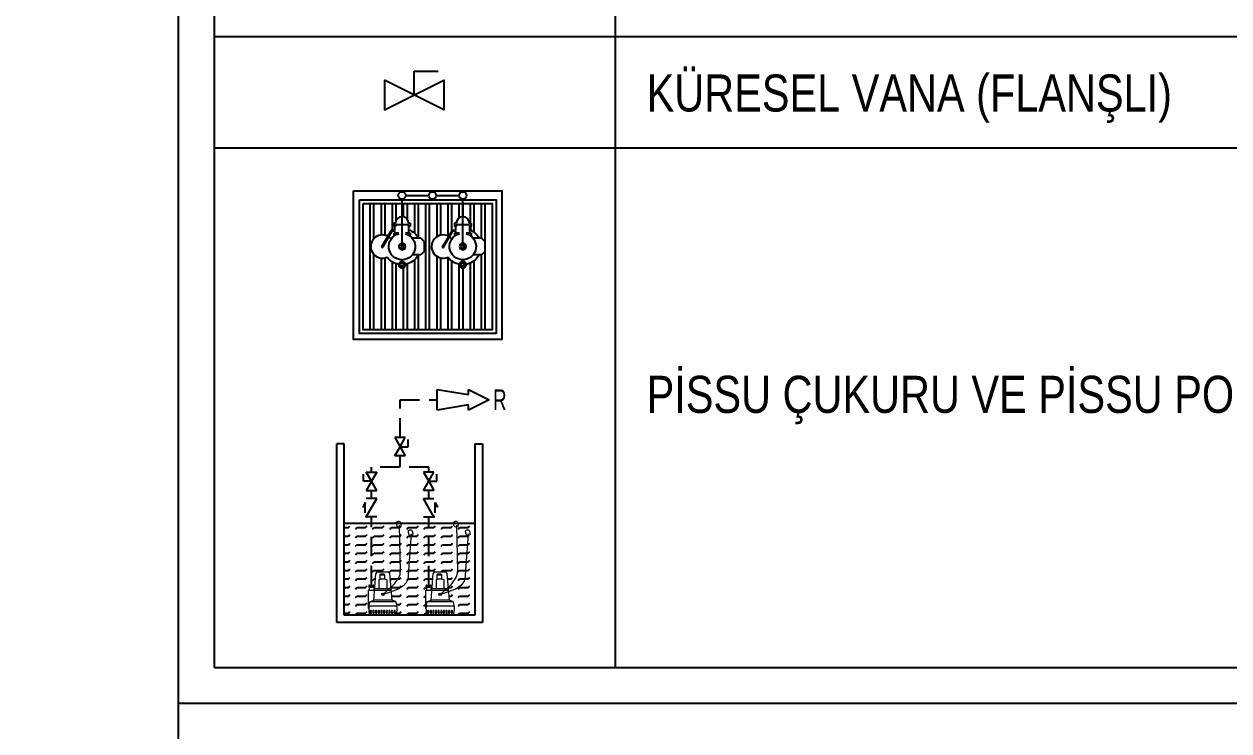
# Model space of a CAD drawing. Header units: centimetres. Extents: x -13133 to 30552, y -2 to 4552.
# Drawn here: x 25965.8 to 26224, y 1158.4 to 1309.9 of the extents above; entities that cross this region are included whole.
import ezdxf
from ezdxf.enums import TextEntityAlignment as Align

# ---------------------------------------------------------------- set-up
doc = ezdxf.new("R2010")
doc.units = ezdxf.units.CM
doc.linetypes.add('HIDDEN', pattern=[0.375, 0.25, -0.125])
for name, color, linetype in [('MEP-T-ÇAP', 41, 'CONTINUOUS'), ('MTY-CIHAZ', 135, 'CONTINUOUS'), ('MTY-CİHAZ', 135, 'CONTINUOUS'), ('MTY-ROGAR', 5, 'CONTINUOUS'), ('MTY-VANA', 1, 'CONTINUOUS'), ('ROTAS-VANA', 1, 'CONTINUOUS')]:
    doc.layers.add(name, color=color, linetype=linetype)
doc.layers.add('Renkli Tarama', color=7, linetype='CONTINUOUS', lineweight=0)
doc.styles.add('TSIMPLEX', font='arial.ttf', dxfattribs={"width": 0.7})
doc.styles.add('ÇAP', font='arial.ttf')

# ---------------------------------------------------------------- blocks, each defined once
blk = doc.blocks.new('*U142')
at = {"layer": 'MTY-VANA'}
for p, q in [((0, 0), (0, 8)), ((0, 8), (8, 8))]:
    blk.add_line(p, q, dxfattribs=at)
blk.add_lwpolyline([(-10, 5), (-10, -5), (10, 5), (10, -5), (-10, 5)], dxfattribs=at)
at = {"layer": 'MTY-VANA', "flags": 1}
blk.add_attdef('CAP', (-1.1, -2.75), '', height=2.5, dxfattribs=at)
blk = doc.blocks.new('MTY-PIS SU POMASI KAT')
at = {"layer": 'MTY-CIHAZ', "color": 15, "linetype": 'Continuous', "lineweight": -3, "ltscale": 50}
for p, q in [((11.25, 6.5), (11.25, 91.5)), ((13.75, 67.93), (13.75, 91.5)), ((18.75, 70.33), (18.75, 91.5)), ((21.25, 70.12), (21.25, 91.5)), ((26.25, 73.43), (26.25, 91.5)), ((28.75, 80.31), (28.75, 91.5)), ((33.75, 82.49), (33.75, 91.5)), ((36.25, 80.82), (36.25, 91.5)), ((41.25, 71.31), (41.25, 91.5)), ((43.75, 68.23), (43.75, 91.5)), ((48.75, 6.5), (48.75, 91.5)), ((51.25, 6.5), (51.25, 91.5)), ((56.25, 69.19), (56.25, 91.5)), ((58.75, 70.18), (58.75, 91.5)), ((63.75, 69.56), (63.75, 91.5)), ((66.25, 73.24), (66.25, 91.5)), ((71.25, 81.95), (71.25, 91.5)), ((73.75, 82.61), (73.75, 91.5)), ((78.75, 78.17), (78.75, 91.5)), ((81.25, 72.15), (81.25, 91.5)), ((86.25, 68.23), (86.25, 91.5)), ((88.75, 6.5), (88.75, 91.5)), ((79, 73.57), (79, 75.94)), ((13.75, 6.5), (13.75, 57.15)), ((43.75, 6.5), (43.75, 56.89)), ((86.25, 6.5), (86.25, 56.89)), ((18.75, 6.5), (18.75, 54.74)), ((21.25, 6.5), (21.25, 54.96)), ((26.25, 6.5), (26.25, 52.11)), ((28.75, 6.5), (28.75, 50.94)), ((36.25, 6.5), (36.25, 50.83)), ((41.25, 6.5), (41.25, 53.8)), ((56.25, 6.5), (56.25, 55.89)), ((58.75, 6.5), (58.75, 54.9)), ((63.75, 6.5), (63.75, 55.27)), ((66.25, 6.5), (66.25, 52.75)), ((71.25, 6.5), (71.25, 50.52)), ((78.75, 6.5), (78.75, 51.43)), ((81.25, 6.5), (81.25, 52.97)), ((33.75, 6.5), (33.75, 48.35)), ((73.75, 6.5), (73.75, 48.07))]:
    blk.add_line(p, q, dxfattribs=at)
at = {"layer": 'MTY-CIHAZ', "color": 4, "linetype": 'Continuous', "lineweight": -3}
for p, q in [((32.66, 62.56), (32.66, 94.5)), ((35.16, 97), (50.64, 97)), ((55.64, 97), (71.11, 97)), ((73.61, 62.56), (73.61, 94.5))]:
    blk.add_line(p, q, dxfattribs=at)
at = {"layer": 'MTY-CIHAZ', "color": 7, "linetype": 'Continuous', "lineweight": -3, "ltscale": 50}
for p, q in [((25.42, 73.43), (19.39, 63.1)), ((27.65, 73.43), (25.42, 73.43)), ((27.09, 78.17), (27.09, 75.94)), ((28.2, 78.17), (27.09, 78.17)), ((28.2, 75.94), (27.09, 75.94)), ((27.65, 75.94), (27.65, 73.43)), ((37.12, 77.05), (28.2, 77.05)), ((28.2, 77.05), (28.2, 75.94)), ((38.24, 78.17), (37.12, 78.17)), ((37.12, 77.05), (37.12, 71.48)), ((38.24, 75.94), (37.12, 75.94)), ((38.24, 78.17), (38.24, 75.94)), ((66.36, 73.43), (60.34, 63.1)), ((68.59, 73.43), (66.36, 73.43)), ((69.15, 78.17), (68.03, 78.17)), ((68.03, 78.17), (68.03, 75.94)), ((69.15, 75.94), (68.03, 75.94)), ((68.59, 75.94), (68.59, 73.43)), ((69.15, 77.05), (69.15, 75.94)), ((78.07, 77.05), (69.15, 77.05)), ((79.18, 78.17), (78.07, 78.17)), ((78.07, 77.05), (78.07, 71.48)), ((79.18, 75.94), (78.07, 75.94)), ((79.18, 78.17), (79.18, 75.94)), ((25.74, 72.87), (19.87, 62.82)), ((27.65, 72.87), (25.74, 72.87)), ((30.43, 71.48), (27.09, 71.48)), ((27.09, 71.48), (27.09, 69.52)), ((27.65, 72.87), (27.65, 71.48)), ((38.24, 71.48), (34.89, 71.48)), ((38.24, 71.48), (38.24, 69.52)), ((45.32, 68.23), (39.54, 68.23)), ((47.55, 66), (45.32, 68.23)), ((47.55, 66), (47.55, 59.12)), ((66.68, 72.87), (60.82, 62.82)), ((68.59, 72.87), (66.68, 72.87)), ((68.03, 71.48), (68.03, 69.52)), ((71.38, 71.48), (68.03, 71.48)), ((68.59, 72.87), (68.59, 71.48)), ((79.18, 71.48), (75.84, 71.48)), ((79.18, 71.48), (79.18, 69.52)), ((86.27, 68.23), (80.49, 68.23)), ((88.5, 66), (86.27, 68.23)), ((88.5, 66), (88.5, 59.12)), ((45.32, 56.89), (39.54, 56.89)), ((47.55, 59.12), (45.32, 56.89)), ((86.27, 56.89), (80.49, 56.89)), ((88.5, 59.12), (86.27, 56.89))]:
    blk.add_line(p, q, dxfattribs=at)
blk.add_lwpolyline([(0, 100), (100, 100), (100, 0), (0, 0)], close=True, dxfattribs=at)
at = {"layer": 'MTY-CIHAZ', "color": 1, "linetype": 'Continuous', "lineweight": -3, "ltscale": 50}
for points in [[(4, 94), (96, 94), (96, 4), (4, 4)], [(6.5, 91.5), (93.5, 91.5), (93.5, 6.5), (6.5, 6.5)]]:
    blk.add_lwpolyline(points, close=True, dxfattribs=at)
at = {"layer": 'MTY-CIHAZ', "color": 4, "linetype": 'Continuous', "lineweight": -3}
for centre in [(32.66, 97), (53.14, 97), (73.61, 97)]:
    blk.add_circle(centre, 2.5, dxfattribs=at)
at = {"layer": 'MTY-CIHAZ', "color": 7, "linetype": 'Continuous', "lineweight": -3, "ltscale": 50}
for centre in [(32.66, 78.17), (73.61, 78.17)]:
    blk.add_arc(centre, 4.46, 0, 180, dxfattribs=at)
at = {"layer": 'MTY-CIHAZ', "color": 7, "linetype": 'Continuous', "lineweight": -3}
for centre, start, end in [((19.39, 62.54), 61.82611, 294.80555), ((19.39, 62.54), 40.60526, 57.73268), ((60.34, 62.54), 61.82611, 294.80555), ((60.34, 62.54), 40.60526, 57.73268)]:
    blk.add_arc(centre, 7.8, start, end, dxfattribs=at)
at = {"layer": 'MTY-CIHAZ', "color": 7, "linetype": 'Continuous', "lineweight": -3, "extrusion": (0, 0, -1)}
for centre, major_axis, start_param, end_param in [((32.66, 62.56), (-8.67, 8.67), 1.157567, 1.87529), ((73.61, 62.56), (-8.67, 8.67), 1.157567, 1.87529), ((32.66, 62.56), (-6.31, 6.31), 1.038078, 6.815903), ((73.61, 62.56), (-6.31, 6.31), 1.038078, 6.815903), ((19.39, 62.54), (-0.394, 0.394), 5.497787, 11.780972), ((32.66, 62.56), (1.58, 1.58), 3.926991, 10.210176), ((32.66, 62.56), (-0.788, 0.788), 5.497787, 11.780972), ((32.66, 62.56), (-8.67, 8.67), 2.837099, 3.744921), ((60.34, 62.54), (-0.394, 0.394), 5.497787, 11.780972), ((73.61, 62.56), (1.58, 1.58), 3.926991, 10.210176), ((73.61, 62.56), (-0.788, 0.788), 5.497787, 11.780972), ((73.61, 62.56), (-8.67, 8.67), 2.837099, 3.744921), ((32.66, 62.56), (8.67, 8.67), 2.538264, 3.309119), ((32.66, 50.3), (1.58, 1.58), 3.926991, 10.210176), ((32.66, 50.3), (-0.788, 0.788), 5.497787, 11.780972), ((73.61, 62.56), (8.67, 8.67), 2.538264, 3.309119), ((73.61, 50.3), (1.58, 1.58), 3.926991, 10.210176), ((73.61, 50.3), (-0.788, 0.788), 5.497787, 11.780972)]:
    blk.add_ellipse(centre, major_axis=major_axis, ratio=1, start_param=start_param, end_param=end_param, dxfattribs=at)
blk = doc.blocks.new('*U143')
h = blk.add_hatch(color=1)
edge = h.paths.add_edge_path()
edge.add_arc((-32.6, -90.4), 1.26, -90, 270, ccw=False)
h = blk.add_hatch(color=1)
edge = h.paths.add_edge_path()
edge.add_arc((32.6, -90.4), 1.26, 270, 630)
at = {"linetype": 'Continuous', "ltscale": 50}
h = blk.add_hatch(dxfattribs=at)
h.set_pattern_fill('FLEX', color=15, scale=32.996633, style=0)
h.set_pattern_definition([(0, (-20829.759, -41421.01), (0, 8.2491582), [8.2491582, -8.2491582]), (45, (-20821.51, -41421.0104), (5e-16, 8.2491582), [2.0622896, -7.5414924, 2.0622896, -11.6660715])])
h.paths.add_polyline_path([(-27.6, -156.6), (-25.7, -156.6), (-25.7, -156.1), (-25.5, -156.1), (-25.5, -156.6), (-25.2, -156.6), (-25.2, -157.8), (-25.5, -158.3), (-25.5, -161.1), (-24.6, -161.1), (-23.3, -145.3, -0.392179), (-21.6, -143.7), (-11.6, -143.7, -0.392179), (-9.9, -145.3), (-8.8, -158.2), (-6.1, -155.8, 0.061645), (-4.7, -154.2), (-1.3, -149, 0.183941), (0.1, -143.1), (-0.9, -100.4), (-0.9, -100.4, -0.414214), (-3, -99.2), (-3.6, -97, -0.056628), (-3.6, -96.6), (-27.6, -96.6)])
h.paths.add_polyline_path([(10.4, -108.6, -0.397903), (8.5, -107.3), (8, -105.1, -0.414214), (9.2, -103.1), (9.6, -103, -0.414214), (11.7, -104.2), (12.2, -106.4, -0.414214), (10.9, -108.5), (10.4, -108.6), (7.4, -151.2, -0.183941), (3.9, -156.1), (-1.3, -159.6, -0.061645), (-3.2, -160.6), (-8.4, -162.4), (-7.7, -170.8), (-3.8, -172.5, -0.167487), (-3.8, -185.2), (25.9, -185.2, -0.083164), (24.8, -178.9), (24.8, -161.1), (25.5, -161.1), (25.5, -158.3), (25.2, -157.8), (25.2, -156.6), (25.5, -156.6), (25.5, -156.1), (25.7, -156.1), (25.7, -156.6), (27.6, -156.6), (27.6, -96.6), (0.3, -96.6), (0.7, -98.2, -0.414214), (-0.5, -100.3), (-0.9, -100.4), (0.1, -143.1, -0.183941), (-1.3, -149), (-4.7, -154.2, -0.061645), (-6.1, -155.8), (-8.8, -158.2), (-8.4, -162.4), (-3.2, -160.6, 0.061645), (-1.3, -159.6), (3.9, -156.1, 0.183941), (7.4, -151.2)])
h.paths.add_polyline_path([(27.6, -156.6), (29.4, -156.6), (29.4, -156.1), (29.7, -156.1), (29.7, -156.6), (30, -156.6), (30, -157.8), (29.7, -158.3), (29.7, -161.1), (30.6, -161.1), (31.9, -145.3, -0.392179), (33.6, -143.7), (43.6, -143.7, -0.392179), (45.3, -145.3), (46.4, -158.2), (49.1, -155.8, 0.061645), (50.5, -154.2), (53.9, -149, 0.183941), (55.2, -143.1), (54.3, -100.4), (54.3, -100.4, -0.414214), (52.2, -99.2), (51.6, -97, -0.056628), (51.6, -96.6), (27.6, -96.6)])
h.paths.add_polyline_path([(55.2, -143.1, -0.183941), (53.9, -149), (50.5, -154.2, -0.061645), (49.1, -155.8), (46.4, -158.2), (46.8, -162.4), (52, -160.6, 0.061645), (53.9, -159.6), (59.1, -156.1, 0.183941), (62.5, -151.2), (65.6, -108.6, -0.397903), (63.7, -107.3), (63.1, -105.1, -0.414214), (64.4, -103.1), (64.8, -103, -0.414214), (66.9, -104.2), (67.4, -106.4, -0.414214), (66.1, -108.5), (65.6, -108.6), (62.5, -151.2, -0.183941), (59.1, -156.1), (53.9, -159.6, -0.061645), (52, -160.6), (46.8, -162.4), (47.5, -170.8), (51.3, -172.5, -0.167487), (51.3, -185.2), (72.2, -185.2), (72.2, -96.6), (55.5, -96.6), (55.9, -98.2, -0.414214), (54.7, -100.3), (54.3, -100.4)])
h.paths.add_polyline_path([(-54.1, -185.2), (-29.3, -185.2, -0.083164), (-30.4, -178.9), (-30.4, -161.1), (-29.7, -161.1), (-29.7, -158.3), (-30, -157.8), (-30, -156.6), (-29.7, -156.6), (-29.7, -156.1), (-29.5, -156.1), (-29.5, -156.6), (-27.6, -156.6), (-27.6, -96.6), (-54.1, -96.6)])
at = {"color": 4, "linetype": 'HIDDEN', "ltscale": 75}
for p, q in [((0, -14.1), (0, 22.4)), ((0, 22.4), (35.8, 22.4)), ((0, -42.5), (0, -31.6)), ((-27.6, -47.5), (-27.6, -42.5)), ((27.6, -42.5), (-27.6, -42.5)), ((27.6, -47.5), (27.6, -42.5)), ((-27.6, -72.9), (-27.6, -65)), ((27.6, -72.9), (27.6, -65)), ((-27.6, -156.6), (-27.6, -90.4)), ((27.6, -156.6), (27.6, -90.4))]:
    blk.add_line(p, q, dxfattribs=at)
at = {"color": 15, "linetype": 'Continuous', "ltscale": 50}
for p, q in [((-61.2, -192.3), (-61.2, -20)), ((-54.1, -20), (-61.2, -20)), ((-54.1, -185.2), (-54.1, -20)), ((72.2, -20), (79.3, -20)), ((72.2, -20), (72.2, -185.2)), ((79.3, -20), (79.3, -192.3)), ((-54.1, -96.6), (72.2, -96.6)), ((72.2, -185.2), (-54.1, -185.2)), ((79.3, -192.3), (-61.2, -192.3))]:
    blk.add_line(p, q, dxfattribs=at)
at = {"color": 1}
for p, q in [((5, -14.1), (-5, -14.1)), ((-5, -14.1), (0, -22.9)), ((-5, -31.6), (0, -22.9)), ((0, -22.9), (5, -14.1)), ((0, -22.9), (5, -31.6)), ((0, -22.9), (7.7, -22.9)), ((7.7, -22.9), (7.7, -16)), ((5, -31.6), (-5, -31.6)), ((-35.3, -56.2), (-35.3, -49.3)), ((-27.6, -56.2), (-35.3, -56.2)), ((-32.6, -47.5), (-22.6, -47.5)), ((-27.6, -56.2), (-32.6, -47.5)), ((-27.6, -56.2), (-32.6, -65)), ((-22.6, -47.5), (-27.6, -56.2)), ((-22.6, -65), (-27.6, -56.2)), ((32.6, -47.5), (22.6, -47.5)), ((22.6, -47.5), (27.6, -56.2)), ((22.6, -65), (27.6, -56.2)), ((27.6, -56.2), (32.6, -47.5)), ((27.6, -56.2), (32.6, -65)), ((27.6, -56.2), (35.3, -56.2)), ((35.3, -56.2), (35.3, -49.3)), ((-32.6, -65), (-22.6, -65)), ((32.6, -65), (22.6, -65)), ((-33.8, -76.6), (-35.9, -81.6)), ((-33.8, -86.6), (-33.8, -76.6)), ((-32.6, -90.4), (-22.6, -72.9)), ((-22.6, -72.9), (-32.6, -72.9)), ((32.6, -90.4), (22.6, -72.9)), ((22.6, -72.9), (32.6, -72.9)), ((33.8, -86.6), (33.8, -76.6)), ((33.8, -76.6), (35.9, -81.6)), ((-22.6, -90.4), (-32.6, -90.4)), ((22.6, -90.4), (32.6, -90.4))]:
    blk.add_line(p, q, dxfattribs=at)
at = {"color": 1, "lineweight": 5, "ltscale": 200}
for p, q in [((-0.9, -98.6), (0.1, -143.1)), ((54.3, -98.6), (55.2, -143.1)), ((10.5, -106.8), (7.4, -151.2)), ((65.7, -106.8), (62.5, -151.2)), ((-25.4, -170.8), (-23.3, -145.3)), ((-21.6, -143.7), (-11.6, -143.7)), ((-19.7, -146.6), (-14.9, -146.6)), ((-19.7, -146.6), (-19.7, -150.9)), ((-15.8, -145.8), (-18.9, -145.8)), ((-14.9, -150.6), (-14.9, -146.6)), ((-7.7, -170.8), (-9.9, -145.3)), ((-4.7, -154.2), (-1.3, -149)), ((29.8, -170.8), (31.9, -145.3)), ((33.6, -143.7), (43.6, -143.7)), ((35.5, -146.6), (40.3, -146.6)), ((35.5, -146.6), (35.5, -150.9)), ((39.4, -145.8), (36.3, -145.8)), ((40.3, -150.6), (40.3, -146.6)), ((47.5, -170.8), (45.3, -145.3)), ((50.5, -154.2), (53.9, -149)), ((-30.4, -178.9), (-30.4, -161.1)), ((-30.4, -161.1), (-8.5, -161.1)), ((-30, -157.8), (-30, -156.6)), ((-30, -156.6), (-25.2, -156.6)), ((-25.2, -157.8), (-30, -157.8)), ((-29.7, -158.3), (-30, -157.8)), ((-29.7, -156.1), (-29.5, -156.1)), ((-29.7, -156.6), (-29.7, -156.1)), ((-29.7, -158.3), (-29.7, -161.1)), ((-29.7, -158.3), (-25.5, -158.3)), ((-29.5, -156.6), (-29.5, -156.1)), ((-25.7, -156.1), (-25.5, -156.1)), ((-25.7, -156.6), (-25.7, -156.1)), ((-25.5, -156.6), (-25.5, -156.1)), ((-25.2, -157.8), (-25.5, -158.3)), ((-25.5, -158.3), (-25.5, -161.1)), ((-25.2, -156.6), (-25.2, -157.8)), ((-8.6, -159.9), (-24.5, -159.9)), ((-20.5, -151.1), (-20.5, -159.9)), ((-16.6, -165.3), (-6.1, -155.8)), ((-16.6, -165.3), (-3.2, -160.6)), ((-1.3, -159.6), (3.9, -156.1)), ((24.8, -178.9), (24.8, -161.1)), ((24.8, -161.1), (46.7, -161.1)), ((25.2, -156.6), (30, -156.6)), ((25.2, -157.8), (25.2, -156.6)), ((25.5, -158.3), (25.2, -157.8)), ((30, -157.8), (25.2, -157.8)), ((25.5, -156.6), (25.5, -156.1)), ((25.5, -156.1), (25.7, -156.1)), ((25.5, -158.3), (29.7, -158.3)), ((25.5, -158.3), (25.5, -161.1)), ((25.7, -156.6), (25.7, -156.1)), ((29.4, -156.6), (29.4, -156.1)), ((29.4, -156.1), (29.7, -156.1)), ((29.7, -156.6), (29.7, -156.1)), ((30, -157.8), (29.7, -158.3)), ((29.7, -158.3), (29.7, -161.1)), ((30, -156.6), (30, -157.8)), ((46.5, -159.9), (30.7, -159.9)), ((34.7, -151.1), (34.7, -159.9)), ((38.6, -165.3), (49.1, -155.8)), ((38.6, -165.3), (52, -160.6)), ((53.9, -159.6), (59.1, -156.1)), ((-29.3, -172.5), (-25.4, -170.8)), ((-3.8, -172.5), (-29.3, -172.5)), ((-7.7, -170.8), (-25.4, -170.8)), ((-3.8, -172.5), (-7.7, -170.8)), ((25.9, -172.5), (29.8, -170.8)), ((51.3, -172.5), (25.9, -172.5)), ((47.5, -170.8), (29.8, -170.8)), ((51.3, -172.5), (47.5, -170.8)), ((-2.9, -176.8), (-30.2, -176.8)), ((-29.3, -185.2), (-3.8, -185.2)), ((52.3, -176.8), (24.9, -176.8)), ((25.9, -185.2), (51.3, -185.2))]:
    blk.add_line(p, q, dxfattribs=at)
for points in [[(0.2, -96), (0.7, -98.2, -0.414214), (-0.5, -100.3), (-0.9, -100.4, -0.414214), (-3, -99.2), (-3.6, -97, -0.414214), (-2.3, -94.9), (-1.9, -94.8, -0.414214)], [(11.7, -104.2), (12.2, -106.4, -0.414214), (10.9, -108.5), (10.5, -108.6, -0.414214), (8.5, -107.3), (8, -105.1, -0.414214), (9.2, -103.1), (9.6, -103, -0.414214)], [(55.3, -96), (55.9, -98.2, -0.414214), (54.7, -100.3), (54.3, -100.4, -0.414214), (52.2, -99.2), (51.6, -97, -0.414214), (52.9, -94.9), (53.3, -94.8, -0.414214)], [(66.9, -104.2), (67.4, -106.4, -0.414214), (66.1, -108.5), (65.7, -108.6, -0.414214), (63.7, -107.3), (63.1, -105.1, -0.414214), (64.4, -103.1), (64.8, -103, -0.414214)]]:
    blk.add_lwpolyline(points, format="xyb", close=True, dxfattribs=at)
for points in [[(-12.6, -159.9), (-12.6, -151.1)], [(42.6, -159.9), (42.6, -151.1)]]:
    blk.add_lwpolyline(points, dxfattribs=at)
for centre in [(-16.6, -165.3), (38.6, -165.3)]:
    blk.add_circle(centre, 1.21, dxfattribs=at)
for centre, radius, start, end in [((-21.6, -145.4), 1.7, 90, 174.6143), ((-16.6, -163.1), 12.6, 71.7894, 108.2106), ((-18.9, -146.6), 0.848, 90, 179.8588), ((-15.8, -146.6), 0.848, 0, 90), ((-11.6, -145.4), 1.7, 5.3857, 90), ((-8.3, -144.3), 8.48, 326.4895, 8.1796), ((33.6, -145.4), 1.7, 90, 174.6143), ((38.6, -163.1), 12.6, 71.7894, 108.2106), ((36.3, -146.6), 0.848, 90, 179.8588), ((39.4, -146.6), 0.848, 0, 90), ((43.6, -145.4), 1.7, 5.3857, 90), ((46.8, -144.3), 8.48, 326.4895, 8.1796), ((-11.8, -149.5), 8.48, 312.3793, 326.4895), ((-6, -152.6), 8.48, 289.6913, 303.8015), ((-0.9, -149.1), 8.48, 303.8015, 345.4916), ((43.4, -149.5), 8.48, 312.3793, 326.4895), ((49.1, -152.6), 8.48, 289.6913, 303.8015), ((54.3, -149.1), 8.48, 303.8015, 345.4916), ((-10.8, -178.9), 19.5, 160.9839, 199.0161), ((-22.3, -178.9), 19.5, 340.9839, 19.0161), ((44.4, -178.9), 19.5, 160.9839, 199.0161), ((32.9, -178.9), 19.5, 340.9839, 19.0161), ((-28.2, -181.4), 0.594, 10.3984, 169.6016), ((-24, -182.2), 4.83, 169.6016, 210.3936), ((-32.3, -182.2), 4.83, 329.6064, 10.3984), ((-21.5, -182.2), 4.83, 169.6016, 210.3936), ((-25.6, -181.4), 0.594, 10.3984, 169.6016), ((-29.8, -182.2), 4.83, 329.6064, 10.3984), ((-23.1, -181.4), 0.594, 10.3984, 169.6016), ((-18.9, -182.2), 4.83, 169.6016, 210.3936), ((-27.2, -182.2), 4.83, 329.6064, 10.3984), ((-16.4, -182.2), 4.83, 169.6016, 210.3936), ((-20.5, -181.4), 0.594, 10.3984, 169.6016), ((-24.7, -182.2), 4.83, 329.6064, 10.3984), ((-13.8, -182.2), 4.83, 169.6016, 210.3936), ((-18, -181.4), 0.594, 10.3984, 169.6016), ((-22.2, -182.2), 4.83, 329.6064, 10.3984), ((-11.3, -182.2), 4.83, 169.6016, 210.3936), ((-15.4, -181.4), 0.594, 10.3984, 169.6016), ((-19.6, -182.2), 4.83, 329.6064, 10.3984), ((-8.7, -182.2), 4.83, 169.6016, 210.3936), ((-12.9, -181.4), 0.594, 10.3984, 169.6016), ((-17.1, -182.2), 4.83, 329.6064, 10.3984), ((-6.2, -182.2), 4.83, 169.6016, 210.3936), ((-10.4, -181.4), 0.594, 10.3984, 169.6016), ((-14.5, -182.2), 4.83, 329.6064, 10.3984), ((-3.6, -182.2), 4.83, 169.6016, 210.3936), ((-7.8, -181.4), 0.594, 10.3984, 169.6016), ((-12, -182.2), 4.83, 329.6064, 10.3984), ((-1.1, -182.2), 4.83, 169.6016, 210.3936), ((-5.3, -181.4), 0.594, 10.3984, 169.6016), ((-9.4, -182.2), 4.83, 329.6064, 10.3984), ((31.2, -182.2), 4.83, 169.6016, 210.3936), ((27, -181.4), 0.594, 10.3984, 169.6016), ((22.8, -182.2), 4.83, 329.6064, 10.3984), ((33.7, -182.2), 4.83, 169.6016, 210.3936), ((29.6, -181.4), 0.594, 10.3984, 169.6016), ((25.4, -182.2), 4.83, 329.6064, 10.3984), ((36.3, -182.2), 4.83, 169.6016, 210.3936), ((32.1, -181.4), 0.594, 10.3984, 169.6016), ((27.9, -182.2), 4.83, 329.6064, 10.3984), ((38.8, -182.2), 4.83, 169.6016, 210.3936), ((34.6, -181.4), 0.594, 10.3984, 169.6016), ((30.5, -182.2), 4.83, 329.6064, 10.3984), ((41.4, -182.2), 4.83, 169.6016, 210.3936), ((37.2, -181.4), 0.594, 10.3984, 169.6016), ((33, -182.2), 4.83, 329.6064, 10.3984), ((43.9, -182.2), 4.83, 169.6016, 210.3936), ((39.7, -181.4), 0.594, 10.3984, 169.6016), ((35.6, -182.2), 4.83, 329.6064, 10.3984), ((46.4, -182.2), 4.83, 169.6016, 210.3936), ((42.3, -181.4), 0.594, 10.3984, 169.6016), ((38.1, -182.2), 4.83, 329.6064, 10.3984), ((44.8, -181.4), 0.594, 10.3984, 169.6016), ((49, -182.2), 4.83, 169.6016, 210.3936), ((40.7, -182.2), 4.83, 329.6064, 10.3984), ((51.5, -182.2), 4.83, 169.6016, 210.3936), ((47.4, -181.4), 0.594, 10.3984, 169.6016), ((43.2, -182.2), 4.83, 329.6064, 10.3984), ((49.9, -181.4), 0.594, 10.3984, 169.6016), ((54.1, -182.2), 4.83, 169.6016, 210.3936), ((45.8, -182.2), 4.83, 329.6064, 10.3984)]:
    blk.add_arc(centre, radius, start, end, dxfattribs=at)
at = {"layer": 'MTY-ROGAR', "color": 2, "lineweight": -3, "ltscale": 0.5}
for p, q in [((35.8, 12.4), (35.8, 32.4)), ((35.8, 32.4), (65.8, 27.4)), ((65.8, 27.4), (65.8, 32.4)), ((65.8, 32.4), (85.8, 22.4)), ((65.8, 17.4), (35.8, 12.4)), ((85.8, 22.4), (65.8, 12.4)), ((65.8, 12.4), (65.8, 17.4))]:
    blk.add_line(p, q, dxfattribs=at)
at = {"layer": 'MTY-ROGAR', "lineweight": -3, "style": 'TSIMPLEX', "width": 0.65}
blk.add_attdef('R', text='', height=20, dxfattribs=at).set_placement((102.7, 22.4), align=Align.MIDDLE_RIGHT)
blk = doc.blocks.new('SIHHİ DETAYLAR')
at = {"layer": 'MTY-CİHAZ'}
for p, q in [((416.6, 983.36), (416.6, 1492.28)), ((502.48, 1460.47), (502.48, 983.36)), ((416.6, 1007.22), (776.63, 1007.22)), ((416.6, 983.36), (776.63, 983.36)), ((416.6, 872.04), (416.6, 983.36)), ((416.6, 983.36), (776.63, 983.36)), ((502.48, 983.36), (502.48, 872.04)), ((416.6, 872.04), (776.63, 872.04)), ((416.6, 872.04), (776.63, 872.04))]:
    blk.add_line(p, q, dxfattribs=at)
for points in [[(0, 0), (408.88, 0), (408.88, 1500), (0, 1500)], [(408.88, 1500), (784.35, 1500), (784.35, 864.32), (408.88, 864.32)]]:
    blk.add_lwpolyline(points, close=True, dxfattribs=at)
at = {"layer": 'MTY-VANA'}
for name, p, xscale, yscale, zscale in [('*U142', (459.4, 994.7), 0.6361455889468906, 0.6361455889468906, 0.6361455889468906), ('MTY-PIS SU POMASI KAT', (446.38, 942.33), 0.3180727944734452, 0.3180727944734452, 0.3180727944734452)]:
    blk.add_blockref(name, p, dxfattribs=dict(at, xscale=xscale, yscale=yscale, zscale=zscale))
at = {"layer": 'MTY-VANA', "xscale": 0.2222001417002351, "yscale": 0.2222001417002351, "zscale": 0.2222001417002351}
blk.add_blockref('*U143', (456.36, 924.41), dxfattribs=at).add_auto_attribs({'R': 'R'})
at = {"layer": 'MEP-T-ÇAP', "style": 'ÇAP', "width": 0.8}
for s, p in [('KÜRESEL VANA (FLANŞLI)', (509.19, 991.15)), ('PİSSU ÇUKURU VE PİSSU POMPASI', (509.19, 926.57))]:
    blk.add_text(s, height=7.9518, dxfattribs=at).set_placement(p)
blk = doc.blocks.new('MTY-SIHHİ DETAYLAR')
at = {"layer": 'Renkli Tarama'}
blk.add_blockref('SIHHİ DETAYLAR', (257713.28, -444848.48), dxfattribs=at)

msp = doc.modelspace()

# ---------------------------------------------------------------- block references
at = {"layer": 'ROTAS-VANA'}
msp.add_blockref('MTY-SIHHİ DETAYLAR', (-232123.28, 445148.48), dxfattribs=at)

doc.saveas('drawing.dxf')
